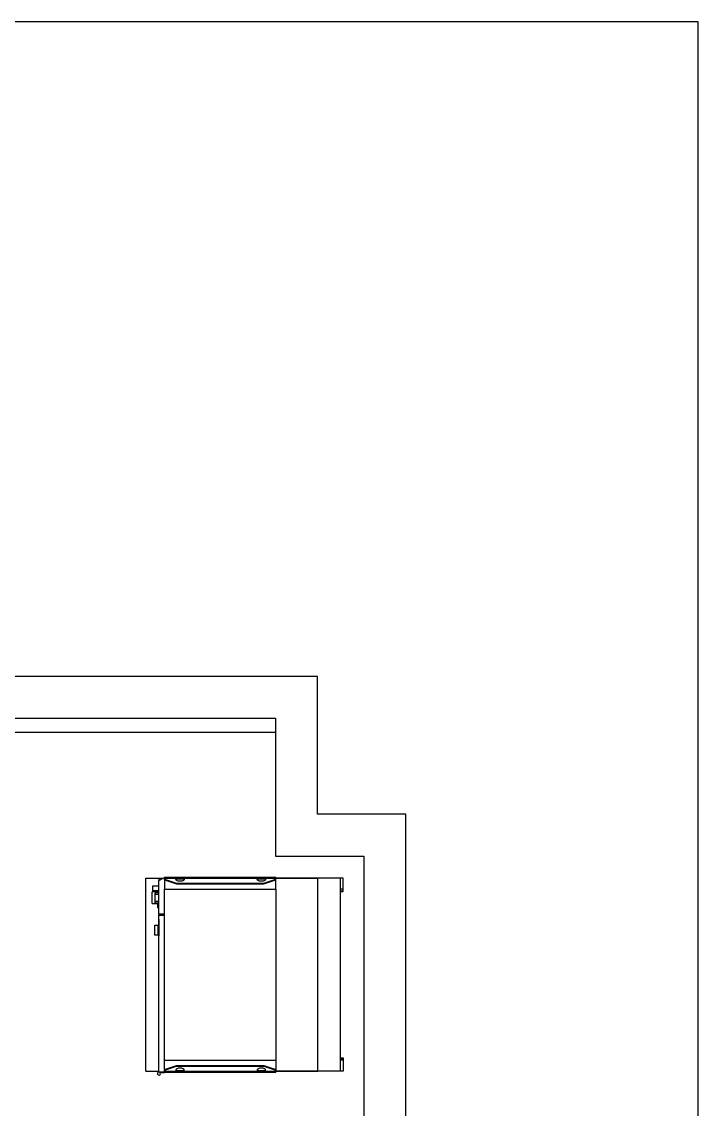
# Model space of a CAD drawing. Header units: millimetres. Extents: x -13464 to 9471, y -517 to 17126.
# Drawn here: x 7042 to 9471, y 12019 to 15923 of the extents above; entities that cross this region are included whole.
import ezdxf

# ---------------------------------------------------------------- set-up
doc = ezdxf.new("R2010")
doc.units = ezdxf.units.MM

msp = doc.modelspace()

# ---------------------------------------------------------------- linework, layer by layer
at = {"color": 7, "linetype": 'Continuous', "lineweight": 25}
for p, q in [((9471.2, 15922.7), (-528.8, 15922.7)), ((9471.2, 5922.7), (9471.2, 15922.7)), ((8103.7, 13572.7), (2926.9, 13572.7)), ((8103.7, 13077.7), (8103.7, 13572.7)), ((3076.9, 13422.7), (7953.7, 13422.7)), ((7953.7, 13422.7), (7953.7, 12927.7)), ((7953.7, 13371.9), (3876.9, 13371.9)), ((8421.2, 13077.7), (8103.7, 13077.7)), ((8421.2, 5922.7), (8421.2, 13077.7)), ((7953.7, 12927.7), (8271.2, 12927.7)), ((8271.2, 12927.7), (8271.2, 5922.7)), ((7488.4, 12848.8), (7535.9, 12848.8)), ((7488.4, 12155.2), (7488.4, 12848.8)), ((7534.8, 12840), (7554.8, 12851.5)), ((7535.9, 12848.8), (7550.1, 12848.8)), ((7535.9, 12840.6), (7535.9, 12848.8)), ((7554.8, 12852), (7554.8, 12848.8)), ((7554.8, 12852), (7954.8, 12852)), ((7554.8, 12848.8), (7554.8, 12844.9)), ((7554.8, 12848.8), (7595.8, 12848.8)), ((7554.8, 12844.9), (7598.5, 12830.8)), ((7554.8, 12842.3), (7554.8, 12844.9)), ((7595.8, 12844.8), (7595.8, 12848.8)), ((7595.8, 12848.8), (7625.8, 12848.8)), ((7595.8, 12845.8), (7625.8, 12845.8)), ((7625.8, 12848.8), (7625.8, 12844.8)), ((7625.8, 12848.8), (7887.8, 12848.8)), ((7887.8, 12844.8), (7887.8, 12848.8)), ((7887.8, 12848.8), (7917.8, 12848.8)), ((7887.8, 12845.8), (7917.8, 12845.8)), ((7911.1, 12830.8), (7954.8, 12844.9)), ((7917.8, 12848.8), (7917.8, 12844.8)), ((7917.8, 12848.8), (7954.8, 12848.8)), ((7954.8, 12848.8), (7954.8, 12852)), ((7954.8, 12844.9), (7954.8, 12848.8)), ((8196.3, 12848.8), (7954.8, 12848.8)), ((7954.8, 12848.5), (8106, 12848.5)), ((7954.8, 12842.3), (7954.8, 12844.9)), ((8106, 12155.5), (8106, 12848.5)), ((8186, 12848.5), (8106, 12848.5)), ((8186, 12848.5), (8186, 12155.5)), ((8196.3, 12808.8), (8196.3, 12848.8)), ((7512.8, 12803.9), (7512.8, 12821.4)), ((7512.8, 12821.4), (7534.8, 12821.4)), ((7534.8, 12719.5), (7534.8, 12840)), ((7554.8, 12842.3), (7598.5, 12828.2)), ((7554.8, 12842.3), (7554.8, 12808.8)), ((7554.8, 12808.8), (7954.8, 12808.8)), ((7554.8, 12195.2), (7554.8, 12808.8)), ((7598.5, 12828.2), (7598.5, 12830.8)), ((7598.5, 12830.8), (7911.1, 12830.8)), ((7598.5, 12828.2), (7911.1, 12828.2)), ((7911.1, 12828.2), (7954.8, 12842.3)), ((7911.1, 12828.2), (7911.1, 12830.8)), ((7954.8, 12808.8), (7954.8, 12842.3)), ((7954.8, 12808.8), (7954.8, 12195.2)), ((8196.3, 12808.8), (8186, 12808.8)), ((8196.3, 12803.3), (8196.3, 12808.8)), ((7534.8, 12799.2), (7510.8, 12799.2)), ((7510.8, 12757.2), (7510.8, 12799.2)), ((7512.8, 12803.9), (7534.8, 12803.9)), ((7512.8, 12799.2), (7512.8, 12803.9)), ((7534.8, 12796.2), (7521.8, 12796.2)), ((7521.8, 12791), (7521.8, 12796.2)), ((7521.8, 12765.5), (7521.8, 12791)), ((7521.8, 12791), (7534.8, 12791)), ((7521.8, 12760.2), (7521.8, 12765.5)), ((7521.8, 12765.5), (7534.8, 12765.5)), ((8186, 12803.3), (8196.3, 12803.3)), ((8186, 12800.3), (8196.3, 12800.3)), ((8196.3, 12800.3), (8196.3, 12803.3)), ((7510.8, 12757.2), (7534.8, 12757.2)), ((7521.8, 12760.2), (7534.8, 12760.2)), ((7531.3, 12741.7), (7531.3, 12757.2)), ((7531.3, 12741.7), (7534.8, 12741.7)), ((7534.7, 12700.5), (7534.7, 12696.6)), ((7534.7, 12700.5), (7534.8, 12700.5)), ((7534.7, 12696.6), (7534.8, 12696.6)), ((7534.7, 12696.6), (7534.7, 12696.4)), ((7534.7, 12696.4), (7534.7, 12692.5)), ((7534.7, 12696.4), (7534.8, 12696.4)), ((7534.7, 12692.5), (7534.7, 12689.3)), ((7534.7, 12692.5), (7534.8, 12692.5)), ((7534.7, 12689.3), (7534.8, 12689.3)), ((7534.7, 12688.7), (7534.7, 12685.6)), ((7534.7, 12688.7), (7534.8, 12688.7)), ((7554.8, 12719.5), (7534.8, 12719.5)), ((7534.8, 12152.5), (7534.8, 12715.5)), ((7534.8, 12715.5), (7554.8, 12715.5)), ((7535.9, 12715.5), (7535.9, 12719.5)), ((7520.6, 12644.4), (7520.6, 12680.4)), ((7520.6, 12680.4), (7531.9, 12680.4)), ((7531.9, 12644.4), (7531.9, 12680.4)), ((7531.9, 12680.4), (7534.7, 12680.4)), ((7534.7, 12685.6), (7534.8, 12685.6)), ((7534.7, 12685.6), (7534.7, 12681.7)), ((7534.7, 12681.7), (7534.8, 12681.7)), ((7534.7, 12681.7), (7534.7, 12681.5)), ((7534.7, 12681.5), (7534.7, 12677.6)), ((7534.7, 12681.5), (7534.8, 12681.5)), ((7534.7, 12677.6), (7534.8, 12677.6)), ((7534.7, 12676), (7534.7, 12669.5)), ((7534.7, 12676), (7534.8, 12676)), ((7534.7, 12669.5), (7534.8, 12669.5)), ((7534.7, 12668.9), (7534.8, 12668.9)), ((7534.7, 12668.9), (7534.7, 12666.9)), ((7534.7, 12666.9), (7534.8, 12666.9)), ((7534.7, 12661.7), (7534.8, 12661.7)), ((7534.7, 12661.6), (7534.8, 12661.6)), ((7534.7, 12660), (7534.8, 12660)), ((7534.7, 12658.2), (7534.7, 12651.5)), ((7534.7, 12658.2), (7534.8, 12658.2)), ((7534.7, 12651.5), (7534.8, 12651.5)), ((7534.7, 12650.9), (7534.7, 12648.9)), ((7534.7, 12650.9), (7534.8, 12650.9)), ((7534.7, 12648.9), (7534.8, 12648.9)), ((7531.9, 12644.4), (7520.6, 12644.4)), ((7534.7, 12644.4), (7531.9, 12644.4)), ((7534.7, 12643.8), (7534.8, 12643.8)), ((7534.7, 12643.7), (7534.8, 12643.7)), ((7534.7, 12643.7), (7534.7, 12643.7)), ((7534.7, 12642.1), (7534.8, 12642.1)), ((7554.8, 12195.2), (7954.8, 12195.2)), ((7554.8, 12161.7), (7554.8, 12195.2)), ((7954.8, 12195.2), (7954.8, 12161.7)), ((8186, 12203.7), (8196.3, 12203.7)), ((8186, 12200.7), (8196.3, 12200.7)), ((8196.3, 12195.2), (8186, 12195.2)), ((8196.3, 12203.7), (8196.3, 12200.7)), ((8196.3, 12200.7), (8196.3, 12195.2)), ((8196.3, 12195.2), (8196.3, 12155.2)), ((7488.4, 12155.2), (7534.8, 12155.2)), ((7554.8, 12152.5), (7534.8, 12152.5)), ((7554.8, 12150), (7539.4, 12150)), ((7554.8, 12161.7), (7598.5, 12175.9)), ((7554.8, 12159.1), (7598.5, 12173.3)), ((7554.8, 12161.7), (7554.8, 12159.1)), ((7554.8, 12155.2), (7554.8, 12159.1)), ((7554.8, 12155.2), (7595.8, 12155.2)), ((7554.8, 12152), (7554.8, 12155.2)), ((7554.8, 12152), (7954.8, 12152)), ((7554.8, 12152), (7554.8, 12150)), ((7595.8, 12159.3), (7595.8, 12155.2)), ((7595.8, 12158.2), (7625.8, 12158.2)), ((7595.8, 12155.2), (7625.8, 12155.2)), ((7598.5, 12175.9), (7598.5, 12173.3)), ((7598.5, 12175.9), (7911.1, 12175.9)), ((7598.5, 12173.3), (7911.1, 12173.3)), ((7625.8, 12155.2), (7625.8, 12159.3)), ((7625.8, 12155.2), (7887.8, 12155.2)), ((7887.8, 12159.3), (7887.8, 12155.2)), ((7887.8, 12158.2), (7917.8, 12158.2)), ((7887.8, 12155.2), (7917.8, 12155.2)), ((7911.1, 12175.9), (7954.8, 12161.7)), ((7911.1, 12175.9), (7911.1, 12173.3)), ((7911.1, 12173.3), (7954.8, 12159.1)), ((7917.8, 12155.2), (7917.8, 12159.3)), ((7917.8, 12155.2), (7954.8, 12155.2)), ((7954.8, 12161.7), (7954.8, 12159.1)), ((7954.8, 12159.1), (7954.8, 12155.2)), ((7954.8, 12155.5), (8106, 12155.5)), ((7954.8, 12155.2), (7954.8, 12152)), ((8196.3, 12155.2), (7954.8, 12155.2)), ((8186, 12155.5), (8106, 12155.5))]:
    msp.add_line(p, q, dxfattribs=at)
at = {"color": 7, "linetype": 'Continuous', "lineweight": 25, "flags": 128}
for points in [[(7625.8, 12844.8), (7625.6, 12843.6), (7625.1, 12842.4), (7624.2, 12841.4), (7622.9, 12840.3), (7621.4, 12839.5), (7619.6, 12838.7), (7617.6, 12838.1), (7615.4, 12837.6), (7613.1, 12837.3), (7610.8, 12837.3), (7608.5, 12837.3), (7606.2, 12837.6), (7604, 12838.1), (7602, 12838.7), (7600.2, 12839.5), (7598.7, 12840.3), (7597.4, 12841.4), (7596.5, 12842.4), (7596, 12843.6), (7595.8, 12844.8)], [(7917.8, 12844.8), (7917.6, 12843.6), (7917.1, 12842.4), (7916.2, 12841.4), (7914.9, 12840.3), (7913.4, 12839.5), (7911.6, 12838.7), (7909.6, 12838.1), (7907.4, 12837.6), (7905.1, 12837.3), (7902.8, 12837.3), (7900.5, 12837.3), (7898.2, 12837.6), (7896, 12838.1), (7894, 12838.7), (7892.2, 12839.5), (7890.7, 12840.3), (7889.4, 12841.4), (7888.5, 12842.4), (7888, 12843.6), (7887.8, 12844.8)], [(7625.8, 12159.3), (7625.6, 12160.5), (7625.1, 12161.6), (7624.2, 12162.7), (7622.9, 12163.7), (7621.4, 12164.6), (7619.6, 12165.4), (7617.6, 12166), (7615.4, 12166.4), (7613.1, 12166.7), (7610.8, 12166.8), (7608.5, 12166.7), (7606.2, 12166.4), (7604, 12166), (7602, 12165.4), (7600.2, 12164.6), (7598.7, 12163.7), (7597.4, 12162.7), (7596.5, 12161.6), (7596, 12160.5), (7595.8, 12159.3)], [(7917.8, 12159.3), (7917.6, 12160.5), (7917.1, 12161.6), (7916.2, 12162.7), (7914.9, 12163.7), (7913.4, 12164.6), (7911.6, 12165.4), (7909.6, 12166), (7907.4, 12166.4), (7905.1, 12166.7), (7902.8, 12166.8), (7900.5, 12166.7), (7898.2, 12166.4), (7896, 12166), (7894, 12165.4), (7892.2, 12164.6), (7890.7, 12163.7), (7889.4, 12162.7), (7888.5, 12161.6), (7888, 12160.5), (7887.8, 12159.3)]]:
    msp.add_lwpolyline(points, dxfattribs=at)
at = {"color": 7, "linetype": 'Continuous', "lineweight": 25}
msp.add_arc((7534.8, 12147), 5.5, 90, 33.0557, dxfattribs=at)
for points, knots in [([(7534.7, 12666.9), (7534.7, 12666.1), (7534.7, 12664.6), (7534.7, 12662.9), (7534.7, 12661.9), (7534.7, 12661.8), (7534.7, 12661.7)], [0, 0, 0, 0, 0.279503, 0.559249, 0.779572, 1, 1, 1, 1]), ([(7534.7, 12661.6), (7534.7, 12661.1), (7534.7, 12660.2), (7534.7, 12660), (7534.7, 12660)], [0, 0, 0, 0, 0.559319, 1, 1, 1, 1]), ([(7534.7, 12648.9), (7534.7, 12648.2), (7534.7, 12646.6), (7534.7, 12645), (7534.7, 12644), (7534.7, 12643.9), (7534.7, 12643.8)], [0, 0, 0, 0, 0.279401, 0.559167, 0.779499, 1, 1, 1, 1]), ([(7534.7, 12643.7), (7534.7, 12643.2), (7534.7, 12642.3), (7534.7, 12642.2), (7534.7, 12642.1)], [0, 0, 0, 0, 0.559257, 1, 1, 1, 1])]:
    msp.add_open_spline(points, degree=3, knots=knots, dxfattribs=at)

doc.saveas('drawing.dxf')
